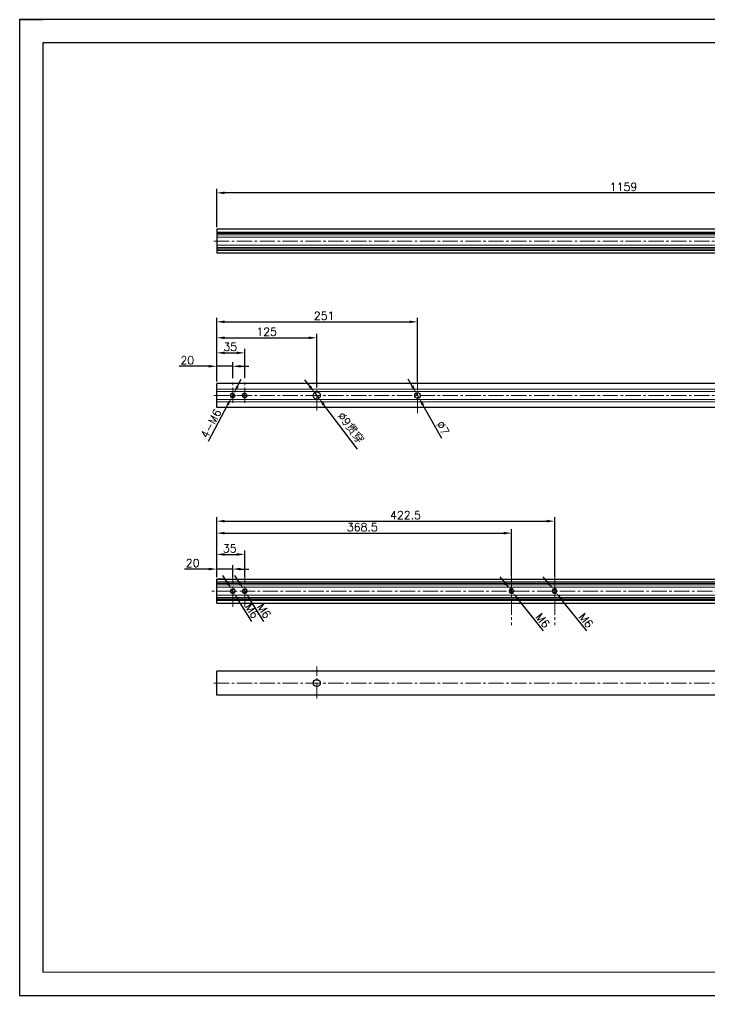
# Model space of a CAD drawing. Header units: millimetres. Extents: x -30327 to 34858, y 4015 to 75103.
# Drawn here: x 26326 to 27188, y 60062 to 61281 of the extents above; entities that cross this region are included whole.
import ezdxf

# ---------------------------------------------------------------- set-up
doc = ezdxf.new("R2010")
doc.units = ezdxf.units.MM
doc.linetypes.add('CENTER2', pattern=[28.575, 19.05, -3.175, 3.175, -3.175])
doc.layers.add('A-TITLEBLOCK', color=7, linetype='Continuous', lineweight=18)
doc.layers.add('cen', color=1, linetype='CENTER2', lineweight=9)
for name, color, linetype in [('print', 30, 'Continuous'), ('red', 1, 'CENTER2'), ('yellow', 2, 'Continuous')]:
    doc.layers.add(name, color=color, linetype=linetype)
doc.styles.add('GB', font='GBENOR.SHX', dxfattribs={"bigfont": 'gbcbig.shx'})
doc.styles.get("Standard").update_dxf_attribs({"font": 'txt', "bigfont": 'gbcbig.shx'})
doc.dimstyles.new('1-4', dxfattribs={"dimscale": 4, "dimtxt": 2.5, "dimasz": 2.5, "dimexe": 1.25, "dimexo": 0.625, "dimtad": 1, "dimdsep": 46, "dimtxsty": 'Standard', "dimcen": 2.5, "dimadec": 0, "dimazin": 0, "dimtfac": 1, "dimtmove": 0, "dimatfit": 3, "dimfxl": 0, "dimarcsym": 0})

# ---------------------------------------------------------------- blocks, each defined once
blk = doc.blocks.new('*D659')
at = {"layer": 'Defpoints', "color": 0, "transparency": 16777216}
for p in [(26694.7, 60815.3), (26700.1, 60808.1)]:
    blk.add_point(p, dxfattribs=at)
at = {"layer": 'yellow', "color": 0, "lineweight": -2, "transparency": 16777216}
for p, q in [((26688.7, 60823.2), (26682.6, 60831.2)), ((26694.7, 60815.3), (26700.1, 60808.1)), ((26748.2, 60744.6), (26706.2, 60800.1))]:
    blk.add_line(p, q, dxfattribs=at)
at = {"layer": 'yellow', "color": 0, "transparency": 16777216}
for points in [[(26690, 60824.2), (26687.3, 60822.2), (26694.7, 60815.3)], [(26707.5, 60801.1), (26704.8, 60799.1), (26700.1, 60808.1)]]:
    blk.add_solid(points, dxfattribs=at)
at = {"layer": 'yellow', "color": 0, "lineweight": 9, "transparency": 16777216, "insert": (26739.7, 60771), "char_height": 10, "attachment_point": 5, "rotation": 307.1356}
blk.add_mtext('%%C9{\\fSimSun|b0|i0|c134|p2;贯穿}', dxfattribs=at)
blk = doc.blocks.new('*D630')
at = {"layer": 'Defpoints', "color": 0, "transparency": 16777216}
for p in [(26592.4, 60594.8), (26572.4, 60582.3), (26592.4, 60582.3)]:
    blk.add_point(p, dxfattribs=at)
at = {"layer": 'yellow', "color": 0, "lineweight": -2, "transparency": 16777216}
for p, q in [((26572.4, 60584.8), (26572.4, 60599.8)), ((26592.4, 60584.8), (26592.4, 60599.8)), ((26562.4, 60594.8), (26532.4, 60594.8)), ((26592.4, 60594.8), (26572.4, 60594.8)), ((26602.4, 60594.8), (26612.4, 60594.8))]:
    blk.add_line(p, q, dxfattribs=at)
at = {"layer": 'yellow', "color": 0, "transparency": 16777216}
for points in [[(26562.4, 60596.4), (26562.4, 60593.1), (26572.4, 60594.8)], [(26602.4, 60596.4), (26602.4, 60593.1), (26592.4, 60594.8)]]:
    blk.add_solid(points, dxfattribs=at)
at = {"layer": 'yellow', "color": 0, "lineweight": 9, "transparency": 16777216, "insert": (26542.4, 60602.3), "char_height": 10, "attachment_point": 5}
blk.add_mtext('20', dxfattribs=at)
blk = doc.blocks.new('*D631')
at = {"layer": 'Defpoints', "color": 0, "transparency": 16777216}
for p in [(26590.8, 60569.8), (26594, 60564.7)]:
    blk.add_point(p, dxfattribs=at)
at = {"layer": 'yellow', "color": 0, "lineweight": -2, "transparency": 16777216}
for p, q in [((26585.5, 60578.3), (26580.2, 60586.8)), ((26590.8, 60569.8), (26594, 60564.7)), ((26616.2, 60529.4), (26599.3, 60556.3))]:
    blk.add_line(p, q, dxfattribs=at)
at = {"layer": 'yellow', "color": 0, "transparency": 16777216}
for points in [[(26586.9, 60579.2), (26584.1, 60577.4), (26590.8, 60569.8)], [(26600.7, 60557.1), (26597.9, 60555.4), (26594, 60564.7)]]:
    blk.add_solid(points, dxfattribs=at)
at = {"layer": 'yellow', "color": 0, "lineweight": 9, "transparency": 16777216, "insert": (26616.7, 60542.6), "char_height": 10, "attachment_point": 5, "rotation": 302.0895}
blk.add_mtext('M6', dxfattribs=at)
blk = doc.blocks.new('*D632')
at = {"layer": 'Defpoints', "color": 0, "transparency": 16777216}
for p in [(26591, 60809), (26593.8, 60814.3)]:
    blk.add_point(p, dxfattribs=at)
at = {"layer": 'yellow', "color": 0, "lineweight": -2, "transparency": 16777216}
for p, q in [((26598.5, 60823.2), (26603.2, 60832)), ((26593.8, 60814.3), (26591, 60809)), ((26562.1, 60754.5), (26586.3, 60800.2))]:
    blk.add_line(p, q, dxfattribs=at)
at = {"layer": 'yellow', "color": 0, "transparency": 16777216}
for points in [[(26597, 60823.9), (26600, 60822.4), (26593.8, 60814.3)], [(26584.9, 60801), (26587.8, 60799.4), (26591, 60809)]]:
    blk.add_solid(points, dxfattribs=at)
at = {"layer": 'yellow', "color": 0, "lineweight": 9, "transparency": 16777216, "insert": (26565.3, 60776.5), "char_height": 10, "attachment_point": 5, "rotation": 62.0761}
blk.add_mtext('4-M6', dxfattribs=at)
blk = doc.blocks.new('*D636')
at = {"layer": 'Defpoints', "color": 0, "transparency": 16777216}
for p in [(26572.4, 61064.8), (26572.4, 61019.3), (27731.4, 61017.8)]:
    blk.add_point(p, dxfattribs=at)
at = {"layer": 'yellow', "color": 0, "lineweight": -2, "transparency": 16777216}
for p, q in [((26572.4, 61021.8), (26572.4, 61069.8)), ((27721.4, 61064.8), (26582.4, 61064.8)), ((27731.4, 61020.3), (27731.4, 61069.8))]:
    blk.add_line(p, q, dxfattribs=at)
at = {"layer": 'yellow', "color": 0, "transparency": 16777216}
for points in [[(26582.4, 61066.4), (26582.4, 61063.1), (26572.4, 61064.8)], [(27721.4, 61066.4), (27721.4, 61063.1), (27731.4, 61064.8)]]:
    blk.add_solid(points, dxfattribs=at)
at = {"layer": 'yellow', "color": 0, "lineweight": 9, "transparency": 16777216, "insert": (27080.9, 61072.3), "char_height": 10, "attachment_point": 5}
blk.add_mtext('1159', dxfattribs=at)
blk = doc.blocks.new('*D638')
at = {"layer": 'Defpoints', "color": 0, "transparency": 16777216}
for p in [(26592.4, 60848.1), (26592.4, 60830.7), (26572.4, 60826.7)]:
    blk.add_point(p, dxfattribs=at)
at = {"layer": 'yellow', "color": 0, "lineweight": -2, "transparency": 16777216}
for p, q in [((26562.4, 60848.1), (26525.6, 60848.1)), ((26572.4, 60829.2), (26572.4, 60853.1)), ((26592.4, 60848.1), (26572.4, 60848.1)), ((26592.4, 60833.2), (26592.4, 60853.1)), ((26602.4, 60848.1), (26612.4, 60848.1))]:
    blk.add_line(p, q, dxfattribs=at)
at = {"layer": 'yellow', "color": 0, "transparency": 16777216}
for points in [[(26562.4, 60849.8), (26562.4, 60846.5), (26572.4, 60848.1)], [(26602.4, 60849.8), (26602.4, 60846.5), (26592.4, 60848.1)]]:
    blk.add_solid(points, dxfattribs=at)
at = {"layer": 'yellow', "color": 0, "lineweight": 9, "transparency": 16777216, "insert": (26535.6, 60855.6), "char_height": 10, "attachment_point": 5}
blk.add_mtext('20', dxfattribs=at)
blk = doc.blocks.new('*D639')
at = {"layer": 'Defpoints', "color": 0, "transparency": 16777216}
for p in [(26697.4, 60883.7), (26572.4, 60828.7), (26697.4, 60819.2)]:
    blk.add_point(p, dxfattribs=at)
at = {"layer": 'yellow', "color": 0, "lineweight": -2, "transparency": 16777216}
for p, q in [((26572.4, 60831.2), (26572.4, 60888.7)), ((26582.4, 60883.7), (26687.4, 60883.7)), ((26697.4, 60821.7), (26697.4, 60888.7))]:
    blk.add_line(p, q, dxfattribs=at)
at = {"layer": 'yellow', "color": 0, "transparency": 16777216}
for points in [[(26582.4, 60885.3), (26582.4, 60882), (26572.4, 60883.7)], [(26687.4, 60885.3), (26687.4, 60882), (26697.4, 60883.7)]]:
    blk.add_solid(points, dxfattribs=at)
at = {"layer": 'yellow', "color": 0, "lineweight": 9, "transparency": 16777216, "insert": (26634.9, 60891.2), "char_height": 10, "attachment_point": 5}
blk.add_mtext('125', dxfattribs=at)
blk = doc.blocks.new('*D640')
at = {"layer": 'Defpoints', "color": 0, "transparency": 16777216}
for p in [(26940.9, 60639.6), (26572.4, 60582.3), (26940.9, 60582.9)]:
    blk.add_point(p, dxfattribs=at)
at = {"layer": 'yellow', "color": 0, "lineweight": -2, "transparency": 16777216}
for p, q in [((26572.4, 60584.8), (26572.4, 60644.6)), ((26582.4, 60639.6), (26930.9, 60639.6)), ((26940.9, 60585.4), (26940.9, 60644.6))]:
    blk.add_line(p, q, dxfattribs=at)
at = {"layer": 'yellow', "color": 0, "transparency": 16777216}
for points in [[(26582.4, 60641.3), (26582.4, 60638), (26572.4, 60639.6)], [(26930.9, 60641.3), (26930.9, 60638), (26940.9, 60639.6)]]:
    blk.add_solid(points, dxfattribs=at)
at = {"layer": 'yellow', "color": 0, "lineweight": 9, "transparency": 16777216, "insert": (26754.4, 60647.1), "char_height": 10, "attachment_point": 5}
blk.add_mtext('368.5', dxfattribs=at)
blk = doc.blocks.new('*D641')
at = {"layer": 'Defpoints', "color": 0, "transparency": 16777216}
for p in [(26939, 60569.6), (26942.8, 60564.9)]:
    blk.add_point(p, dxfattribs=at)
at = {"layer": 'yellow', "color": 0, "lineweight": -2, "transparency": 16777216}
for p, q in [((26932.8, 60577.4), (26926.5, 60585.2)), ((26939, 60569.6), (26942.8, 60564.9)), ((26980.8, 60517.5), (26949.1, 60557.1))]:
    blk.add_line(p, q, dxfattribs=at)
at = {"layer": 'yellow', "color": 0, "transparency": 16777216}
for points in [[(26934.1, 60578.5), (26931.5, 60576.4), (26939, 60569.6)], [(26950.4, 60558.2), (26947.7, 60556.1), (26942.8, 60564.9)]]:
    blk.add_solid(points, dxfattribs=at)
at = {"layer": 'yellow', "color": 0, "lineweight": 9, "transparency": 16777216, "insert": (26979.9, 60530.6), "char_height": 10, "attachment_point": 5, "rotation": 308.704}
blk.add_mtext('M6', dxfattribs=at)
blk = doc.blocks.new('*D648')
at = {"layer": 'Defpoints', "color": 0, "transparency": 16777216}
for p in [(26607.4, 60864.9), (26607.4, 60830.7), (26572.4, 60826.7)]:
    blk.add_point(p, dxfattribs=at)
at = {"layer": 'yellow', "color": 0, "lineweight": -2, "transparency": 16777216}
for p, q in [((26572.4, 60829.2), (26572.4, 60869.9)), ((26607.4, 60833.2), (26607.4, 60869.9)), ((26582.4, 60864.9), (26597.4, 60864.9))]:
    blk.add_line(p, q, dxfattribs=at)
at = {"layer": 'yellow', "color": 0, "transparency": 16777216}
for points in [[(26582.4, 60866.5), (26582.4, 60863.2), (26572.4, 60864.9)], [(26597.4, 60866.5), (26597.4, 60863.2), (26607.4, 60864.9)]]:
    blk.add_solid(points, dxfattribs=at)
at = {"layer": 'yellow', "color": 0, "lineweight": 9, "transparency": 16777216, "insert": (26589.4, 60872.4), "char_height": 10, "attachment_point": 5}
blk.add_mtext('35', dxfattribs=at)
blk = doc.blocks.new('*D650')
at = {"layer": 'Defpoints', "color": 0, "transparency": 16777216}
for p in [(26823.4, 60903.6), (26572.4, 60826.7), (26823.4, 60826.7)]:
    blk.add_point(p, dxfattribs=at)
at = {"layer": 'yellow', "color": 0, "lineweight": -2, "transparency": 16777216}
for p, q in [((26572.4, 60829.2), (26572.4, 60908.6)), ((26582.4, 60903.6), (26813.4, 60903.6)), ((26823.4, 60829.2), (26823.4, 60908.6))]:
    blk.add_line(p, q, dxfattribs=at)
at = {"layer": 'yellow', "color": 0, "transparency": 16777216}
for points in [[(26582.4, 60905.3), (26582.4, 60902), (26572.4, 60903.6)], [(26813.4, 60905.3), (26813.4, 60902), (26823.4, 60903.6)]]:
    blk.add_solid(points, dxfattribs=at)
at = {"layer": 'yellow', "color": 0, "lineweight": 9, "transparency": 16777216, "insert": (26706.7, 60911.1), "char_height": 10, "attachment_point": 5}
blk.add_mtext('251', dxfattribs=at)
blk = doc.blocks.new('*D652')
at = {"layer": 'Defpoints', "color": 0, "transparency": 16777216}
for p in [(26821.7, 60814.7), (26825.1, 60808.6)]:
    blk.add_point(p, dxfattribs=at)
at = {"layer": 'yellow', "color": 0, "lineweight": -2, "transparency": 16777216}
for p, q in [((26816.8, 60823.4), (26811.8, 60832.1)), ((26821.7, 60814.7), (26825.1, 60808.6)), ((26853.9, 60757.8), (26830.1, 60799.9))]:
    blk.add_line(p, q, dxfattribs=at)
at = {"layer": 'yellow', "color": 0, "transparency": 16777216}
for points in [[(26818.2, 60824.3), (26815.3, 60822.6), (26821.7, 60814.7)], [(26831.5, 60800.8), (26828.6, 60799.1), (26825.1, 60808.6)]]:
    blk.add_solid(points, dxfattribs=at)
at = {"layer": 'yellow', "color": 0, "lineweight": 9, "transparency": 16777216, "insert": (26855.1, 60771), "char_height": 10, "attachment_point": 5, "rotation": 299.5252}
blk.add_mtext('%%C7', dxfattribs=at)
blk = doc.blocks.new('*D657')
at = {"layer": 'Defpoints', "color": 0, "transparency": 16777216}
for p in [(26607.4, 60613.1), (26572.4, 60582.3), (26607.4, 60582.3)]:
    blk.add_point(p, dxfattribs=at)
at = {"layer": 'yellow', "color": 0, "lineweight": -2, "transparency": 16777216}
for p, q in [((26572.4, 60584.8), (26572.4, 60618.1)), ((26582.4, 60613.1), (26597.4, 60613.1)), ((26607.4, 60584.8), (26607.4, 60618.1))]:
    blk.add_line(p, q, dxfattribs=at)
at = {"layer": 'yellow', "color": 0, "transparency": 16777216}
for points in [[(26582.4, 60614.7), (26582.4, 60611.4), (26572.4, 60613.1)], [(26597.4, 60614.7), (26597.4, 60611.4), (26607.4, 60613.1)]]:
    blk.add_solid(points, dxfattribs=at)
at = {"layer": 'yellow', "color": 0, "lineweight": 9, "transparency": 16777216, "insert": (26588.7, 60620.6), "char_height": 10, "attachment_point": 5}
blk.add_mtext('35', dxfattribs=at)
blk = doc.blocks.new('*D658')
at = {"layer": 'Defpoints', "color": 0, "transparency": 16777216}
for p in [(26605.8, 60569.8), (26609, 60564.7)]:
    blk.add_point(p, dxfattribs=at)
at = {"layer": 'yellow', "color": 0, "lineweight": -2, "transparency": 16777216}
for p, q in [((26600.5, 60578.3), (26595.2, 60586.8)), ((26605.8, 60569.8), (26609, 60564.7)), ((26631.2, 60529.4), (26614.3, 60556.3))]:
    blk.add_line(p, q, dxfattribs=at)
at = {"layer": 'yellow', "color": 0, "transparency": 16777216}
for points in [[(26601.9, 60579.2), (26599.1, 60577.4), (26605.8, 60569.8)], [(26615.7, 60557.1), (26612.9, 60555.4), (26609, 60564.7)]]:
    blk.add_solid(points, dxfattribs=at)
at = {"layer": 'yellow', "color": 0, "lineweight": 9, "transparency": 16777216, "insert": (26631.7, 60542.6), "char_height": 10, "attachment_point": 5, "rotation": 302.0895}
blk.add_mtext('M6', dxfattribs=at)
blk = doc.blocks.new('*D1193')
at = {"layer": 'Defpoints', "color": 0, "transparency": 16777216}
for p in [(26993, 60569.6), (26996.8, 60564.9)]:
    blk.add_point(p, dxfattribs=at)
at = {"layer": 'yellow', "color": 0, "lineweight": -2, "transparency": 16777216}
for p, q in [((26986.8, 60577.4), (26980.5, 60585.2)), ((26993, 60569.6), (26996.8, 60564.9)), ((27034.8, 60517.5), (27003.1, 60557.1))]:
    blk.add_line(p, q, dxfattribs=at)
at = {"layer": 'yellow', "color": 0, "transparency": 16777216}
for points in [[(26988.1, 60578.5), (26985.5, 60576.4), (26993, 60569.6)], [(27004.4, 60558.2), (27001.7, 60556.1), (26996.8, 60564.9)]]:
    blk.add_solid(points, dxfattribs=at)
at = {"layer": 'yellow', "color": 0, "lineweight": 9, "transparency": 16777216, "insert": (27033.9, 60530.6), "char_height": 10, "attachment_point": 5, "rotation": 308.704}
blk.add_mtext('M6', dxfattribs=at)
blk = doc.blocks.new('*D1194')
at = {"layer": 'Defpoints', "color": 0, "transparency": 16777216}
for p in [(26994.9, 60654.6), (26572.4, 60582.3), (26994.9, 60582.9)]:
    blk.add_point(p, dxfattribs=at)
at = {"layer": 'yellow', "color": 0, "lineweight": -2, "transparency": 16777216}
for p, q in [((26572.4, 60584.8), (26572.4, 60659.6)), ((26994.9, 60585.4), (26994.9, 60659.6)), ((26582.4, 60654.6), (26984.9, 60654.6))]:
    blk.add_line(p, q, dxfattribs=at)
at = {"layer": 'yellow', "color": 0, "transparency": 16777216}
for points in [[(26582.4, 60656.3), (26582.4, 60653), (26572.4, 60654.6)], [(26984.9, 60656.3), (26984.9, 60653), (26994.9, 60654.6)]]:
    blk.add_solid(points, dxfattribs=at)
at = {"layer": 'yellow', "color": 0, "lineweight": 9, "transparency": 16777216, "insert": (26808.4, 60662.1), "char_height": 10, "attachment_point": 5}
blk.add_mtext('422.5', dxfattribs=at)
blk = doc.blocks.new('DT-A2-TITLE')
for p, q in [((594, 420), (0, 420)), ((0, 420), (0, 420)), ((0, 420), (0, 0)), ((0, 420), (10, 420)), ((10, 410), (10, 10)), ((584, 410), (10, 410))]:
    blk.add_line(p, q)
at = {"layer": 'A-TITLEBLOCK', "color": 7}
for p, q in [((10, 10), (584, 10)), ((0, 0), (594, 0))]:
    blk.add_line(p, q, dxfattribs=at)
at = {"style": 'GB'}
for tag, p, height in [('#设计', (451.96, 38.52), 3.5), ('#品名', (523.32, 37.95), 3.5), ('#审核', (451.99, 28.1), 3.5), ('#图号', (526.67, 27.2), 3.5), ('#材料说明', (442.15, 13.59), 3), ('#数量', (520.33, 14.51), 3.5), ('#版本', (552.92, 14.47), 3.5)]:
    blk.add_attdef(tag, p, '', height=height, dxfattribs=at)

msp = doc.modelspace()

# ---------------------------------------------------------------- linework, layer by layer
for p, q in [((27731.4217, 61019.2942), (26572.4217, 61019.2942)), ((26572.4217, 61019.2942), (26572.4217, 60989.2942)), ((27731.4217, 60989.2942), (26572.4217, 60989.2942)), ((27731.4217, 60826.6829), (26572.4217, 60826.6829)), ((26572.4217, 60796.6829), (26572.4217, 60826.6829)), ((27731.4217, 60796.6829), (26572.4217, 60796.6829)), ((26572.4217, 60582.2678), (27731.4217, 60582.2678)), ((26572.4217, 60552.2678), (26572.4217, 60582.2678)), ((26572.4217, 60552.2678), (26572.4217, 60582.2678)), ((26580.907, 60582.2678), (26572.4217, 60582.2678)), ((26572.4217, 60552.2678), (27731.4217, 60552.2678)), ((27731.4217, 60467.4107), (26572.4217, 60467.4107)), ((26572.4217, 60437.4107), (26572.4217, 60467.4107)), ((27731.4217, 60437.4107), (26572.4217, 60437.4107))]:
    msp.add_line(p, q)
at = {"lineweight": 9}
for p, q in [((26572.4217, 61015.7942), (27731.4217, 61015.7942)), ((26572.4217, 61015.2942), (27731.4217, 61015.2942)), ((26572.4217, 61013.7942), (27731.4217, 61013.7942)), ((26572.4217, 61012.2942), (27731.4217, 61012.2942)), ((26572.4217, 61009.2942), (27731.4217, 61009.2942)), ((26572.4217, 60999.2942), (27731.4217, 60999.2942)), ((26572.4217, 60996.2942), (27731.4217, 60996.2942)), ((26572.4217, 60994.7942), (27731.4217, 60994.7942)), ((26572.4217, 60993.2942), (27731.4217, 60993.2942)), ((26572.4217, 60992.6524), (27731.4217, 60992.6524)), ((26572.4217, 60819.6829), (27731.4217, 60819.6829)), ((26572.4217, 60816.6829), (27731.4217, 60816.6829)), ((26572.4217, 60806.6829), (27731.4217, 60806.6829)), ((26572.4217, 60803.6829), (27731.4217, 60803.6829)), ((27731.4217, 60578.7678), (26572.4217, 60578.7678)), ((27731.4217, 60578.2678), (26572.4217, 60578.2678)), ((27731.4217, 60576.7678), (26572.4217, 60576.7678)), ((27731.4217, 60575.2678), (26572.4217, 60575.2678)), ((27731.4217, 60572.2678), (26572.4217, 60572.2678)), ((27731.4217, 60562.2678), (26572.4217, 60562.2678)), ((27731.4217, 60559.2678), (26572.4217, 60559.2678)), ((27731.4217, 60557.7678), (26572.4217, 60557.7678)), ((27731.4217, 60556.2678), (26572.4217, 60556.2678)), ((27731.4217, 60555.626), (26572.4217, 60555.626))]:
    msp.add_line(p, q, dxfattribs=at)
for centre, radius in [((26592.4217, 60811.6829), 2.5), ((26607.4217, 60811.6829), 2.5), ((26697.4217, 60811.6829), 4.5), ((26823.4217, 60811.6829), 3.5), ((26592.4217, 60567.2678), 2.5), ((26607.4217, 60567.2678), 2.5), ((26940.9217, 60567.2678), 2.4), ((26994.9217, 60567.2678), 2.4), ((26697.4217, 60452.4107), 4.5)]:
    msp.add_circle(centre, radius)
for centre in [(26940.9217, 60567.2678), (26994.9217, 60567.2678)]:
    msp.add_arc(centre, 3, 45, 315)
at = {"layer": 'cen', "lineweight": 9}
for p, q in [((26940.9217, 60582.2678), (26940.9217, 60604.7089)), ((26994.9217, 60582.2678), (26994.9217, 60604.7089)), ((26940.9217, 60585.2678), (26940.9217, 60524.5482)), ((26994.9217, 60585.2678), (26994.9217, 60524.5482))]:
    msp.add_line(p, q, dxfattribs=at)
for centre, start, end in [((26592.4217, 60811.6829), 90, 0), ((26607.4217, 60811.6829), 90, 0), ((26592.4217, 60567.2678), 180, 90), ((26607.4217, 60567.2678), 180, 90)]:
    msp.add_arc(centre, 3, start, end, dxfattribs=at)
at = {"layer": 'print'}
msp.add_lwpolyline([(26326.0323, 60062.0396), (28050.4381, 60062.0396), (28050.4381, 61281.3164), (26326.0323, 61281.3164)], close=True, dxfattribs=at)
at = {"layer": 'red', "lineweight": 9}
for p, q in [((26569.0091, 61004.2942), (27740.0891, 61004.2942)), ((26592.4217, 60802.4017), (26592.4217, 60830.7416)), ((26607.4217, 60802.4017), (26607.4217, 60830.7416)), ((26697.4217, 60793.0531), (26697.4217, 60819.1506)), ((26823.4217, 60789.4347), (26823.4217, 60829.1641)), ((26569.0091, 60811.6829), (27740.0891, 60811.6829)), ((26592.4217, 60547.7716), (26592.4217, 60586.6982)), ((26607.4217, 60547.7716), (26607.4217, 60586.6982)), ((27734.8343, 60567.2678), (26563.7543, 60567.2678)), ((26697.4217, 60433.0045), (26697.4217, 60472.9585)), ((26569.0091, 60452.4107), (27740.0891, 60452.4107))]:
    msp.add_line(p, q, dxfattribs=at)

# ---------------------------------------------------------------- block references
at = {"xscale": 2.90304, "yscale": 2.90304, "zscale": 2.90304}
msp.add_blockref('DT-A2-TITLE', (26326.0323, 60062.0396), dxfattribs=at)

# ---------------------------------------------------------------- dimensions: what is measured, and where the dimension line sits
at = {"layer": 'yellow', "lineweight": 9}
for base, p1, p2, picture, middle in [((26572.4217, 61064.7519), (27731.4217, 61017.7942), (26572.4217, 61019.2942), '*D636', (27080.9217, 61064.7519)), ((26994.9217, 60654.6309), (26572.4217, 60582.2678), (26994.9217, 60582.8928), '*D1194', (26808.4217, 60654.6309)), ((26940.9217, 60639.6309), (26572.4217, 60582.2678), (26940.9217, 60582.8928), '*D640', (26754.4217, 60639.6309))]:
    dim = msp.add_linear_dim(base=base, p1=p1, p2=p2, angle=180, dimstyle='1-4', dxfattribs=at)
    dim.commit()
    dim.dimension.update_dxf_attribs({"geometry": picture, "text_midpoint": middle, "dimtype": 160})
for base, p1, p2, picture, middle in [((26823.4217, 60903.6281), (26572.4217, 60826.6829), (26823.4217, 60826.6829), '*D650', (26706.7415, 60903.6281)), ((26697.4217, 60883.6594), (26572.4217, 60828.6829), (26697.4217, 60819.1506), '*D639', (26634.9217, 60883.6594)), ((26607.4217, 60864.8556), (26572.4217, 60826.6829), (26607.4217, 60830.7416), '*D648', (26589.4217, 60864.8556)), ((26592.4217, 60848.1339), (26572.4217, 60826.6829), (26592.4217, 60830.7416), '*D638', (26535.629, 60848.1339)), ((26607.4217, 60613.0531), (26572.4217, 60582.2678), (26607.4217, 60582.2678), '*D657', (26588.7208, 60613.0531)), ((26592.4217, 60594.761), (26572.4217, 60582.2678), (26592.4217, 60582.2678), '*D630', (26542.4217, 60594.761))]:
    dim = msp.add_linear_dim(base=base, p1=p1, p2=p2, dimstyle='1-4', dxfattribs=at)
    dim.commit()
    dim.dimension.update_dxf_attribs({"geometry": picture, "text_midpoint": middle, "dimtype": 160})
for p1, p2, text, picture, middle in [((26593.8266, 60814.3336), (26591.0168, 60809.0322), '4-M6', '*D632', (26565.2678, 60776.4653)), ((26590.828, 60569.8094), (26594.0154, 60564.7261), 'M6', '*D631', (26616.7496, 60542.5878)), ((26605.828, 60569.8094), (26609.0154, 60564.7261), 'M6', '*D658', (26631.7496, 60542.5878))]:
    dim = msp.add_diameter_dim_2p(p1=p1, p2=p2, text=text, dimstyle='1-4', dxfattribs=at)
    dim.commit()
    dim.dimension.update_dxf_attribs({"geometry": picture, "text_midpoint": middle})
for p1, p2, text, picture, middle in [((26694.705, 60815.2704), (26700.1384, 60808.0955), '%%C9{\\fSimSun|b0|i0|c134|p2;贯穿}', '*D659', (26732.4061, 60765.485)), ((26821.6969, 60814.7284), (26825.1465, 60808.6374), '%%C7', '*D652', (26848.5821, 60767.2577)), ((26939.0458, 60569.6089), (26942.7976, 60564.9266), 'M6', '*D641', (26974.0625, 60525.9073)), ((26993.0458, 60569.6089), (26996.7976, 60564.9266), 'M6', '*D1193', (27028.0625, 60525.9073))]:
    dim = msp.add_diameter_dim_2p(p1=p1, p2=p2, text=text, dimstyle='1-4', dxfattribs=at)
    dim.commit()
    dim.dimension.update_dxf_attribs({"geometry": picture, "text_midpoint": middle, "dimtype": 163})

doc.saveas('drawing.dxf')
